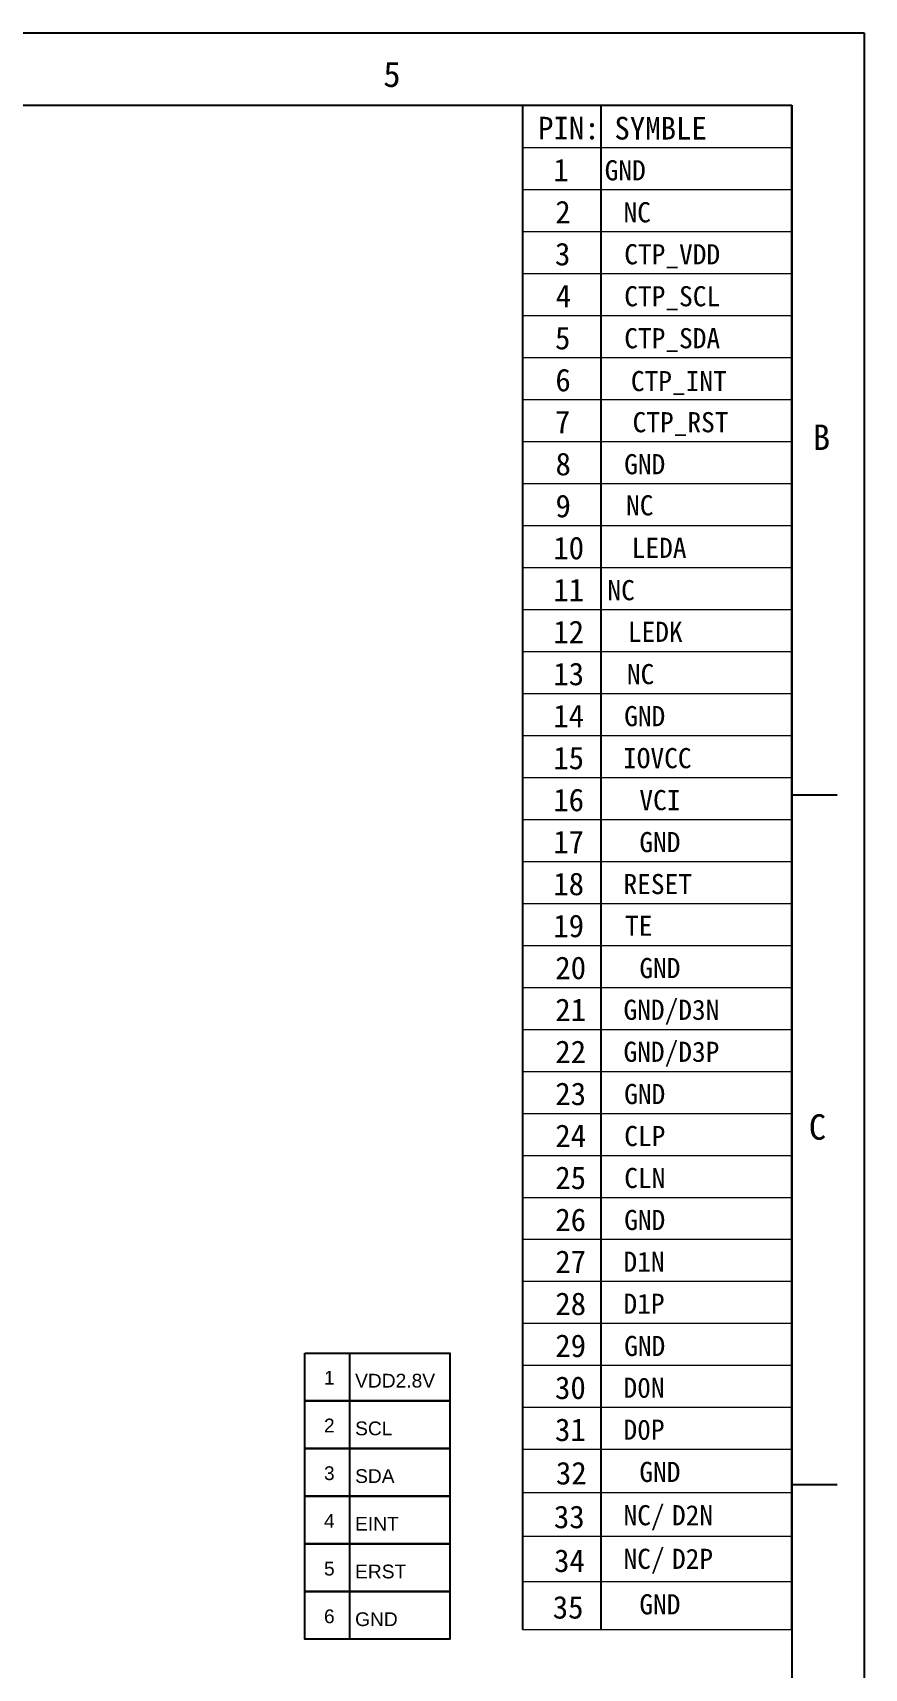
# Model space of a CAD drawing. Header units: millimetres. Extents: x 1909 to 2528, y -41 to 410.
# Drawn here: x 2409.1 to 2527.9, y 139.9 to 373.4 of the extents above; entities that cross this region are included whole.
import ezdxf

# ---------------------------------------------------------------- set-up
doc = ezdxf.new("R2010")
doc.units = ezdxf.units.MM
doc.layers.add('DIM', color=3, linetype='Continuous')
doc.layers.add('T', color=4, linetype='Continuous', lineweight=20)
doc.layers.add('Txt', color=4, linetype='Continuous', lineweight=0)
doc.styles.add('Arial', font='arial.ttf')
doc.styles.add('宋体', font='')
doc.styles.add('样式 1', font='')
doc.styles.get('宋体').set_extended_font_data('SimSun')
doc.styles.get('样式 1').set_extended_font_data('SimSun')

msp = doc.modelspace()

# ---------------------------------------------------------------- linework, layer by layer
at = {"color": 7, "linetype": 'Continuous'}
for p, q in [((1909.1878, 373.3579), (2527.8627, 373.358)), ((2527.8627, 373.358), (2527.8628, -41.1125))]:
    msp.add_line(p, q, dxfattribs=at)
at = {"linetype": 'Continuous'}
for p, q in [((1919.5496, 362.9962), (2517.501, 362.9962)), ((2517.501, 362.9962), (2517.501, -30.7508)), ((2517.501, 264.5595), (2523.9771, 264.5595)), ((2517.501, 166.1227), (2523.9771, 166.1227))]:
    msp.add_line(p, q, dxfattribs=at)
at = {"color": 3}
for p, q in [((2479.0774, 362.9962), (2479.0774, 145.4425)), ((2490.2933, 145.4425), (2490.2933, 362.9962)), ((2517.501, 145.4425), (2517.501, 362.9962))]:
    msp.add_line(p, q, dxfattribs=at)
at = {"layer": 'DIM'}
for p, q in [((2454.3488, 184.8911), (2454.3488, 178.0809)), ((2454.3488, 178.0809), (2454.3488, 171.2707)), ((2454.3488, 171.2707), (2454.3488, 164.4605)), ((2454.3488, 164.4605), (2454.3488, 157.6503)), ((2454.3488, 157.6503), (2454.3488, 150.8401)), ((2454.3488, 150.8401), (2454.3488, 144.0299))]:
    msp.add_line(p, q, dxfattribs=at)
for points in [[(2447.9791, 184.8911), (2468.6654, 184.8911), (2468.6654, 178.0809), (2447.9791, 178.0809)], [(2447.9791, 178.0809), (2468.6654, 178.0809), (2468.6654, 171.2707), (2447.9791, 171.2707)], [(2447.9791, 171.2707), (2468.6654, 171.2707), (2468.6654, 164.4605), (2447.9791, 164.4605)], [(2447.9791, 164.4605), (2468.6654, 164.4605), (2468.6654, 157.6503), (2447.9791, 157.6503)], [(2447.9791, 157.6503), (2468.6654, 157.6503), (2468.6654, 150.8401), (2447.9791, 150.8401)], [(2447.9791, 150.8401), (2468.6654, 150.8401), (2468.6654, 144.0299), (2447.9791, 144.0299)]]:
    msp.add_lwpolyline(points, close=True, dxfattribs=at)
at = {"layer": 'Txt', "color": 3, "linetype": 'Continuous'}
for p, q in [((2479.0774, 362.9962), (2517.501, 362.9962)), ((2479.0774, 356.9525), (2517.501, 356.9525)), ((2479.0774, 350.9589), (2517.501, 350.9589)), ((2479.0774, 344.9652), (2517.501, 344.9652)), ((2479.0774, 338.9716), (2517.501, 338.9716)), ((2479.0774, 332.9779), (2517.501, 332.9779)), ((2479.0774, 326.9842), (2517.501, 326.9842)), ((2479.0774, 320.9906), (2517.501, 320.9906)), ((2479.0774, 314.9969), (2517.501, 314.9969)), ((2479.0774, 309.0033), (2517.501, 309.0033)), ((2479.0774, 303.0096), (2517.501, 303.0096)), ((2479.0774, 297.016), (2517.501, 297.016)), ((2479.0774, 297.016), (2517.501, 297.016)), ((2479.0774, 291.0223), (2517.501, 291.0223)), ((2479.0774, 285.0286), (2517.501, 285.0286)), ((2479.0774, 279.035), (2517.501, 279.035)), ((2479.0774, 273.0413), (2517.501, 273.0413)), ((2479.0774, 267.0477), (2517.501, 267.0477)), ((2479.0774, 261.054), (2517.501, 261.054)), ((2479.0774, 255.0603), (2517.501, 255.0603)), ((2479.0774, 249.0667), (2517.501, 249.0667)), ((2479.0774, 243.073), (2517.501, 243.073)), ((2479.0774, 237.0794), (2517.501, 237.0794)), ((2479.0774, 231.0857), (2517.501, 231.0857)), ((2479.0774, 225.0921), (2517.501, 225.0921)), ((2479.0774, 219.0984), (2517.501, 219.0984)), ((2479.0774, 213.1047), (2517.501, 213.1047)), ((2479.0774, 207.1111), (2517.501, 207.1111)), ((2479.0774, 201.1174), (2517.501, 201.1174)), ((2479.0774, 195.1238), (2517.501, 195.1238)), ((2479.0774, 189.1301), (2517.501, 189.1301)), ((2479.0774, 183.1364), (2517.501, 183.1364)), ((2479.0774, 177.1428), (2517.501, 177.1428)), ((2479.0774, 171.1491), (2517.501, 171.1491)), ((2479.1111, 164.9677), (2517.501, 164.9677)), ((2479.1111, 158.7412), (2517.501, 158.7412)), ((2479.1518, 152.2527), (2517.501, 152.2527)), ((2479.0774, 145.4425), (2517.501, 145.4425)), ((2479.0774, 145.4425), (2517.501, 145.4425))]:
    msp.add_line(p, q, dxfattribs=at)

# ---------------------------------------------------------------- texts
at = {"color": 4, "linetype": 'Continuous', "style": '宋体'}
for s, p in [('5', (2459.1863, 365.6182)), ('B', (2520.5224, 313.7981)), ('C', (2519.936, 215.3444))]:
    msp.add_text(s, height=3.6266, rotation=0.000003, dxfattribs=at).set_placement(p)
at = {"layer": 'DIM', "width": 12.349514, "attachment_point": 1, "style": 'Arial'}
for s, insert, char_height in [('1', (2450.7135, 182.335), 1.9616), ('VDD2.8V', (2455.1538, 181.922), 1.96163), ('2', (2450.7135, 175.5248), 1.9616), ('SCL', (2455.1538, 175.1118), 1.96163), ('3', (2450.7135, 168.7146), 1.9616), ('SDA', (2455.1538, 168.3016), 1.96163), ('4', (2450.7135, 161.9044), 1.9616), ('EINT', (2455.1538, 161.4914), 1.96163), ('5', (2450.7135, 155.0942), 1.9616), ('ERST', (2455.1538, 154.6812), 1.96163), ('6', (2450.7135, 148.284), 1.9616), ('GND', (2455.1538, 147.871), 1.96163)]:
    msp.add_mtext(s, dxfattribs=dict(at, insert=insert, char_height=char_height))
at = {"layer": 'T', "color": 3, "style": '样式 1'}
for s, p in [('GND', (2490.792, 352.2835)), ('NC', (2493.4833, 346.2899)), ('CTP_VDD', (2493.5892, 340.2962)), ('CTP_SCL', (2493.5892, 334.3025)), ('CTP_SDA', (2493.5892, 328.3089)), (' CTP_INT', (2492.579, 322.1943)), (' CTP_RST', (2492.8211, 316.3216)), ('GND', (2493.5755, 310.3279)), ('NC', (2493.8464, 304.4552)), (' LEDA', (2492.7001, 298.3896)), ('NC', (2491.1839, 292.3469)), ('LEDK', (2494.1002, 286.4023)), ('NC', (2493.9674, 280.3596)), ('GND', (2493.5755, 274.366)), ('IOVCC', (2493.4147, 268.3703)), (' VCI', (2493.7893, 262.3786)), (' GND', (2493.7893, 256.385)), ('RESET', (2493.4735, 250.3913)), ('TE', (2493.6951, 244.4467)), (' GND', (2493.7893, 238.404)), ('GND', (2493.5755, 220.423)), ('CLP', (2493.5892, 214.4294)), ('CLN', (2493.5892, 208.4357)), ('GND', (2493.5755, 202.4421)), ('D1N', (2493.4794, 196.4857)), ('D1P', (2493.4794, 190.492)), ('GND', (2493.5755, 184.4611)), ('D0N', (2493.4794, 178.5047)), ('D0P', (2493.4794, 172.511)), (' GND', (2493.7893, 166.4801)), (' GND', (2493.7893, 147.5837))]:
    msp.add_text(s, height=2.87515, dxfattribs=at).set_placement(p)
at = {"layer": 'T', "color": 1, "style": '样式 1'}
for s, p in [('GND/D3N', (2493.4794, 232.4476)), ('GND/D3P', (2493.4794, 226.454)), ('NC/', (2493.4833, 160.2987)), ('D2N', (2500.4006, 160.2987)), ('NC/', (2493.4833, 154.0721)), ('D2P', (2500.4006, 154.0721))]:
    msp.add_text(s, height=2.87515, dxfattribs=at).set_placement(p)
at = {"layer": 'Txt', "color": 3, "style": '样式 1'}
for s, height, p in [('PIN:', 3.23453, (2481.2803, 358.1264)), ('SYMBLE', 3.23453, (2492.1856, 358.1116)), ('1', 3.2345, (2483.4479, 352.1328)), ('2', 3.2345, (2483.7354, 346.1391)), ('3', 3.2345, (2483.6995, 340.1454)), ('4', 3.2345, (2483.8073, 334.1518)), ('5', 3.2345, (2483.6995, 328.1581)), ('6', 3.2345, (2483.7534, 322.1645)), ('7', 3.2345, (2483.6815, 316.1708)), ('8', 3.2345, (2483.7713, 310.1772)), ('9', 3.2345, (2483.7713, 304.1835)), ('10', 3.23453, (2483.4479, 298.1898)), ('11', 3.23453, (2483.4479, 292.1962)), ('12', 3.23453, (2483.4479, 286.2025)), ('13', 3.23453, (2483.4479, 280.2089)), ('14', 3.23453, (2483.4479, 274.2152)), ('15', 3.23453, (2483.4479, 268.2216)), ('16', 3.23453, (2483.4479, 262.2279)), ('17', 3.23453, (2483.4479, 256.2342)), ('18', 3.23453, (2483.4479, 250.2406)), ('19', 3.23453, (2483.4479, 244.2469)), ('20', 3.23453, (2483.7354, 238.2533)), ('21', 3.23453, (2483.7354, 232.2596)), ('22', 3.23453, (2483.7354, 226.2659)), ('23', 3.23453, (2483.7354, 220.2723)), ('24', 3.23453, (2483.7354, 214.2786)), ('25', 3.23453, (2483.7354, 208.285)), ('26', 3.23453, (2483.7354, 202.2913)), ('27', 3.23453, (2483.7354, 196.2977)), ('28', 3.23453, (2483.7354, 190.304)), ('29', 3.23453, (2483.7354, 184.3103)), ('30', 3.23453, (2483.6995, 178.3167)), ('31', 3.23453, (2483.6995, 172.323)), ('32', 3.23453, (2483.8275, 166.1236)), ('33', 3.23453, (2483.5363, 159.881)), ('34', 3.23453, (2483.5677, 153.6301)), ('35', 3.23453, (2483.3681, 146.9747))]:
    msp.add_text(s, height=height, dxfattribs=at).set_placement(p)

doc.saveas('drawing.dxf')
